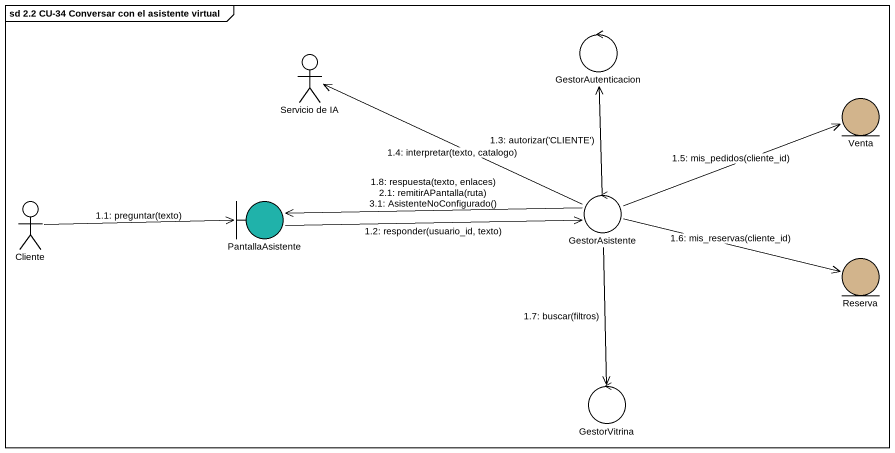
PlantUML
@startuml
mainframe sd 2.2 CU-34 Conversar con el asistente virtual
actor "Servicio de IA" as Servicio_de_IA
control GestorAutenticacion
entity Venta #D2B48C
actor Cliente
boundary PantallaAsistente #20B2AA
control GestorAsistente
entity Reserva #D2B48C
control GestorVitrina
Cliente -right-> PantallaAsistente : 1.1: preguntar(texto)
PantallaAsistente -right-> GestorAsistente : 1.2: responder(usuario_id, texto)
GestorAsistente -up-> GestorAutenticacion : 1.3: autorizar('CLIENTE')
GestorAsistente -left-> Servicio_de_IA : 1.4: interpretar(texto, catalogo)
GestorAsistente -right-> Venta : 1.5: mis_pedidos(cliente_id)
GestorAsistente -right-> Reserva : 1.6: mis_reservas(cliente_id)
GestorAsistente --> GestorVitrina : 1.7: buscar(filtros)
GestorAsistente -left-> PantallaAsistente : 1.8: respuesta(texto, enlaces)\n2.1: remitirAPantalla(ruta)\n3.1: AsistenteNoConfigurado()
@enduml
